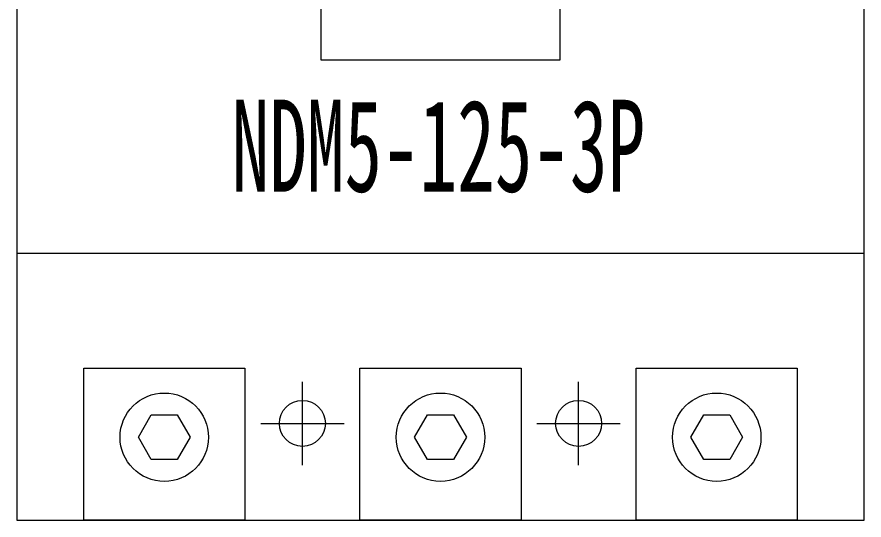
# Model space of a CAD drawing. Extents: x 401027 to 401627, y 327169 to 327869.
# Drawn here: x 401402.3 to 401494.3, y 327375.1 to 327429.7 of the extents above; entities that cross this region are included whole.
import ezdxf

# ---------------------------------------------------------------- set-up
doc = ezdxf.new("R2010")
doc.units = 0
doc.header["$MEASUREMENT"] = 0
doc.layers.add('细线', color=7, linetype='Continuous', lineweight=0)
doc.styles.add('宋', font='', dxfattribs={"width": 0.7})
doc.styles.get('宋').set_extended_font_data('SimSun')

# ---------------------------------------------------------------- blocks, each defined once
blk = doc.blocks.new('Manufacturer光辉PartName塑壳断路器Series125ShellFrameLimitingCurrentRemarkPartTypeMinCurrent1MaxCurrent125Poles3PMinPower0MaxPower0LibType2DelFlgfalseUpdateDate')
at = {"layer": '细线'}
for p, q in [((-15, -69.028), (-15, -59.972)), ((15, -69.028), (15, -59.972)), ((-19.528, -64.5), (-10.472, -64.5)), ((10.472, -64.5), (19.528, -64.5))]:
    blk.add_line(p, q, dxfattribs=at)
for points in [[(-46, -75), (46, -75), (46, 75), (-46, 75)], [(-46, -46), (46, -46), (46, 42), (-46, 42)], [(-13, -25), (13, -25), (13, 25), (-13, 25)], [(-38.75, -58.5), (-21.25, -58.5), (-21.25, -75), (-38.75, -75)], [(-8.75, -58.5), (8.75, -58.5), (8.75, -75), (-8.75, -75)], [(21.25, -58.5), (38.75, -58.5), (38.75, -75), (21.25, -75)]]:
    blk.add_lwpolyline(points, close=True, dxfattribs=at)
at = {"layer": '细线', "color": 7}
for points in [[(-27.189, -66), (-28.594, -68.435), (-31.406, -68.435), (-32.811, -66), (-31.406, -63.565), (-28.594, -63.565)], [(2.811, -66), (1.406, -68.435), (-1.406, -68.435), (-2.811, -66), (-1.406, -63.565), (1.406, -63.565)], [(32.811, -66), (31.406, -68.435), (28.594, -68.435), (27.189, -66), (28.594, -63.565), (31.406, -63.565)]]:
    blk.add_lwpolyline(points, close=True, dxfattribs=at)
for centre in [(-30, -66), (0, -66), (30, -66)]:
    blk.add_circle(centre, 4.8, dxfattribs=at)
at = {"layer": '细线'}
for centre in [(-15, -64.5), (15, -64.5)]:
    blk.add_circle(centre, 2.5, dxfattribs=at)
at = {"layer": '细线', "color": 7, "insert": (-22.677, -29.338), "char_height": 10, "width": 49.26487, "attachment_point": 1, "style": '宋'}
blk.add_mtext('\\pxql;{\\fFangSong_GB2312|b0|i0|c134|p49;\\W0.6;NDM5-125-3P}', dxfattribs=at)

msp = doc.modelspace()

# ---------------------------------------------------------------- block references
msp.add_blockref('Manufacturer光辉PartName塑壳断路器Series125ShellFrameLimitingCurrentRemarkPartTypeMinCurrent1MaxCurrent125Poles3PMinPower0MaxPower0LibType2DelFlgfalseUpdateDate', (401448.311, 327450.094))

doc.saveas('drawing.dxf')
